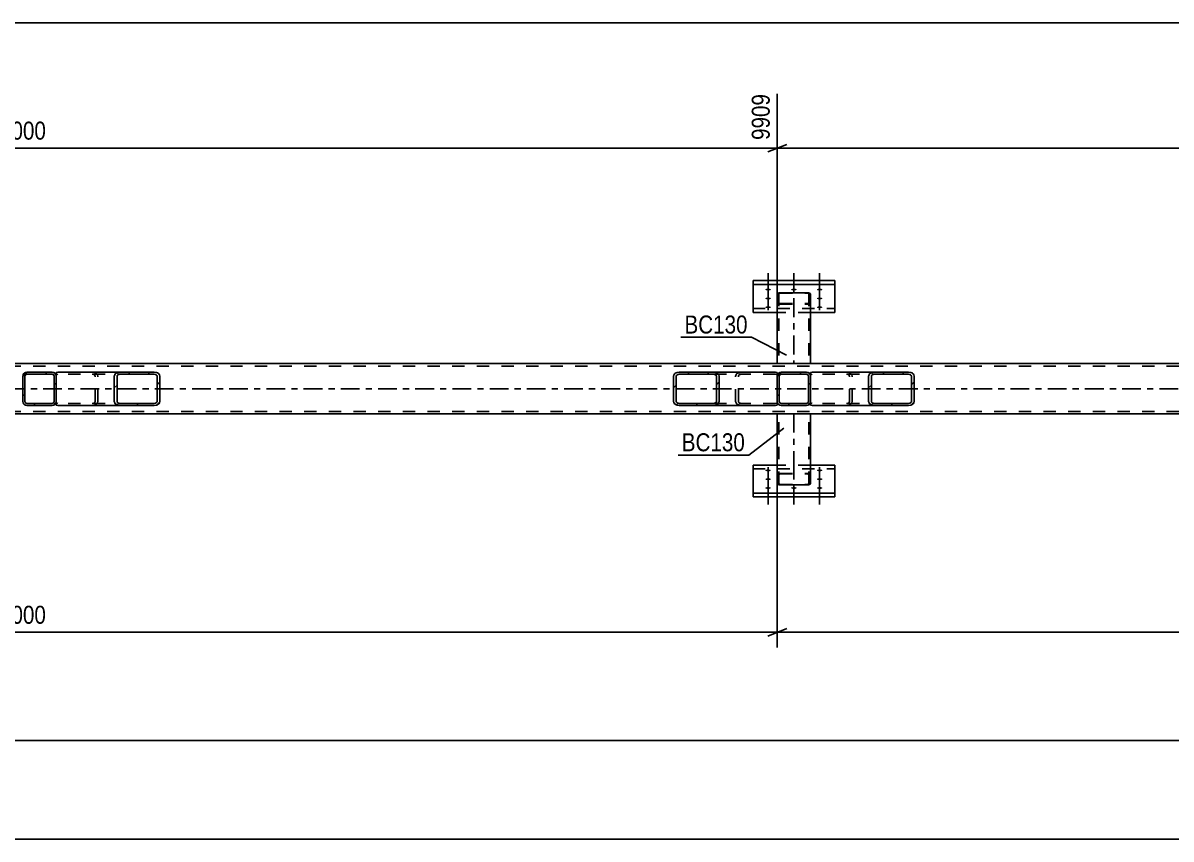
# Model space of a CAD drawing. Header units: millimetres. Extents: x -185 to 1004, y -593 to 248.
# Drawn here: x 178.3 to 360.9, y -388.5 to -258.7 of the extents above; entities that cross this region are included whole.
import ezdxf

# ---------------------------------------------------------------- set-up
doc = ezdxf.new("R2010")
doc.units = ezdxf.units.MM
doc.linetypes.add('DXK_LINE_DOT2', pattern=[3.9198, 1.9599, -1.9599])
doc.linetypes.add('DXK_LINE_DOT3', pattern=[5.9187, 2.979, -0.9799, 0.9799, -0.9799])
doc.styles.add('Arial Narrow', font='ARIALN.TTF', dxfattribs={"height": 0.2})

# ---------------------------------------------------------------- blocks, each defined once
blk = doc.blocks.new('Part-761544866-5120 - 5101')
at = {"color": 2, "linetype": 'Continuous'}
for p, q in [((859.1, -312.9), (-67.1, -312.9)), ((859.1, -320.9), (-67.1, -320.9))]:
    blk.add_line(p, q, dxfattribs=at)
at = {"color": 7, "linetype": 'DXK_LINE_DOT2'}
for p, q in [((863.9, -313.3), (-67.1, -313.3)), ((863.9, -320.5), (-67.1, -320.5))]:
    blk.add_line(p, q, dxfattribs=at)
at = {"color": 7, "linetype": 'DXK_LINE_DOT3'}
blk.add_line((-67.1, -316.9), (863.9, -316.9), dxfattribs=at)
blk = doc.blocks.new('Part-761544866-5262 - 5101')
at = {"color": 2, "linetype": 'Continuous'}
for p, q in [((294.4, -304.75), (294.4, -299.7)), ((294.4, -299.7), (307.4, -299.7)), ((307.4, -300.31), (294.4, -300.31)), ((307.4, -299.7), (307.4, -304.75)), ((298.26, -304.75), (294.4, -304.75)), ((307.4, -304.75), (303.54, -304.75))]:
    blk.add_line(p, q, dxfattribs=at)
at = {"color": 7, "linetype": 'DXK_LINE_DOT2'}
for p, q in [((294.4, -304.15), (307.4, -304.15)), ((303.54, -304.75), (298.26, -304.75))]:
    blk.add_line(p, q, dxfattribs=at)
blk = doc.blocks.new('Part-761544866-5303 - 5101')
at = {"color": 2, "linetype": 'Continuous'}
for p, q in [((298.26, -301.79), (298.3, -301.73)), ((298.26, -301.79), (298.26, -312.9)), ((298.3, -301.73), (298.4, -301.67)), ((298.4, -301.67), (298.56, -301.64)), ((298.56, -301.64), (298.74, -301.63)), ((298.74, -301.63), (303.06, -301.63)), ((303.06, -301.63), (303.24, -301.64)), ((303.24, -301.64), (303.4, -301.67)), ((303.4, -301.67), (303.5, -301.73)), ((303.5, -301.73), (303.54, -301.79)), ((303.54, -301.79), (303.54, -312.9))]:
    blk.add_line(p, q, dxfattribs=at)
at = {"color": 7, "linetype": 'DXK_LINE_DOT2'}
for p, q in [((298.52, -301.76), (298.5, -301.79)), ((298.5, -301.79), (298.5, -312.9)), ((298.57, -301.73), (298.52, -301.76)), ((298.65, -301.71), (298.57, -301.73)), ((298.74, -301.71), (298.65, -301.71)), ((298.74, -301.71), (303.06, -301.71)), ((303.15, -301.71), (303.06, -301.71)), ((303.23, -301.73), (303.15, -301.71)), ((303.28, -301.76), (303.23, -301.73)), ((303.3, -301.79), (303.28, -301.76)), ((303.3, -301.79), (303.3, -312.9)), ((298.3, -303.33), (298.26, -303.27)), ((298.4, -303.38), (298.3, -303.33)), ((298.56, -303.42), (298.4, -303.38)), ((298.5, -303.27), (298.52, -303.3)), ((298.52, -303.3), (298.57, -303.33)), ((298.74, -303.43), (298.56, -303.42)), ((298.57, -303.33), (298.65, -303.34)), ((298.65, -303.34), (298.74, -303.35)), ((298.74, -303.35), (303.06, -303.35)), ((298.74, -303.43), (303.06, -303.43)), ((303.06, -303.35), (303.15, -303.34)), ((303.24, -303.42), (303.06, -303.43)), ((303.15, -303.34), (303.23, -303.33)), ((303.23, -303.33), (303.24, -303.32)), ((303.24, -303.32), (303.28, -303.3)), ((303.4, -303.38), (303.24, -303.42)), ((303.28, -303.3), (303.3, -303.27)), ((303.5, -303.33), (303.4, -303.38)), ((303.54, -303.27), (303.5, -303.33)), ((303.54, -312.9), (298.26, -312.9))]:
    blk.add_line(p, q, dxfattribs=at)
at = {"color": 7, "linetype": 'DXK_LINE_DOT3'}
blk.add_line((300.9, -302.53), (300.9, -312.9), dxfattribs=at)
blk = doc.blocks.new('Part-761544866-5269 - 5101')
at = {"color": 2, "linetype": 'Continuous'}
for p, q in [((294.4, -334.1), (294.4, -329.05)), ((298.26, -329.05), (294.4, -329.05)), ((307.4, -329.05), (303.54, -329.05)), ((307.4, -334.1), (307.4, -329.05)), ((294.4, -333.5), (307.4, -333.5)), ((294.4, -334.1), (307.4, -334.1))]:
    blk.add_line(p, q, dxfattribs=at)
at = {"color": 7, "linetype": 'DXK_LINE_DOT2'}
for p, q in [((294.4, -329.65), (307.4, -329.65)), ((303.54, -329.05), (298.26, -329.05))]:
    blk.add_line(p, q, dxfattribs=at)
blk = doc.blocks.new('Part-761544866-5317 - 5101')
at = {"linetype": 'Continuous'}
h = blk.add_hatch(dxfattribs=at)
h.set_pattern_fill('', scale=0.7, style=0, pattern_type=0)
h.set_pattern_definition([(45, (288.4687, -319.4935), (-1.57154, 1.57154), [])])
h.paths.add_polyline_path([(288.13, -319.54), (288.47, -319.49), (288.75, -319.35), (288.94, -319.15), (289.01, -318.9), (289.01, -314.9), (288.94, -314.66), (288.75, -314.45), (288.47, -314.31), (288.13, -314.26), (282.64, -314.26), (282.31, -314.31), (282.02, -314.45), (281.83, -314.66), (281.76, -314.9), (281.76, -318.9), (281.83, -319.15), (282.02, -319.35), (282.31, -319.49), (282.64, -319.54)])
h.paths.add_polyline_path([(282.47, -319.2), (282.33, -319.13), (282.24, -319.02), (282.2, -318.9), (282.2, -314.9), (282.24, -314.78), (282.33, -314.68), (282.47, -314.61), (282.64, -314.58), (288.13, -314.58), (288.3, -314.61), (288.44, -314.68), (288.54, -314.78), (288.57, -314.9), (288.57, -318.9), (288.54, -319.02), (288.44, -319.13), (288.3, -319.2), (288.13, -319.22), (282.64, -319.22)])
at = {"color": 2, "linetype": 'Continuous'}
for p, q in [((281.83, -314.66), (281.76, -314.9)), ((281.76, -318.9), (281.76, -314.9)), ((282.2, -314.9), (282.24, -314.78)), ((282.2, -318.9), (282.2, -314.9)), ((282.64, -314.26), (282.31, -314.31)), ((282.47, -314.61), (282.64, -314.58)), ((282.64, -314.26), (288.13, -314.26)), ((282.64, -314.58), (288.13, -314.58)), ((298, -314.26), (288.13, -314.26)), ((288.47, -314.31), (288.13, -314.26)), ((288.13, -314.58), (288.3, -314.61)), ((288.54, -314.78), (288.57, -314.9)), ((288.57, -318.9), (288.57, -314.9)), ((289.01, -314.9), (288.94, -314.66)), ((289.01, -318.9), (289.01, -314.9)), ((298, -314.26), (298.26, -314.3)), ((298.26, -314.3), (298.26, -314.31)), ((298.26, -314.31), (298.26, -314.45)), ((298.26, -314.45), (298.26, -314.9)), ((281.76, -318.9), (281.83, -319.15)), ((282.24, -319.02), (282.2, -318.9)), ((282.31, -319.49), (282.64, -319.54)), ((282.64, -319.22), (282.47, -319.2)), ((282.64, -319.22), (288.13, -319.22)), ((282.64, -319.54), (288.13, -319.54)), ((288.3, -319.2), (288.13, -319.22)), ((288.13, -319.54), (288.47, -319.49)), ((298, -319.54), (288.13, -319.54)), ((288.57, -318.9), (288.54, -319.02)), ((288.94, -319.15), (289.01, -318.9)), ((298, -319.54), (298.26, -319.5)), ((298.26, -319.5), (298.26, -318.9))]:
    blk.add_line(p, q, dxfattribs=at)
at = {"color": 7, "linetype": 'DXK_LINE_DOT2'}
for p, q in [((288.13, -314.26), (282.64, -314.26)), ((298, -314.58), (282.64, -314.58)), ((291.64, -314.9), (291.7, -314.66)), ((291.64, -318.9), (291.64, -314.9)), ((292.11, -314.78), (292.07, -314.9)), ((292.07, -318.9), (292.07, -314.9)), ((292.18, -314.31), (292.51, -314.26)), ((292.51, -314.58), (292.35, -314.61)), ((298.17, -314.61), (298, -314.58)), ((298.26, -314.65), (298.17, -314.61)), ((298.26, -314.3), (298.26, -314.3)), ((298.26, -314.45), (298.26, -314.65)), ((298.26, -318.9), (298.26, -314.66)), ((298, -319.22), (282.64, -319.22)), ((288.13, -319.54), (282.64, -319.54)), ((291.7, -319.15), (291.64, -318.9)), ((292.07, -318.9), (292.11, -319.02)), ((292.51, -319.54), (292.18, -319.49)), ((292.35, -319.2), (292.51, -319.22)), ((298, -319.22), (298.17, -319.2)), ((298.17, -319.2), (298.26, -319.15))]:
    blk.add_line(p, q, dxfattribs=at)
at = {"color": 2, "linetype": 'Continuous'}
for centre, radius, start, end in [((282.51, -315.09), 0.802, 104.5547, 147.5896), ((282.57, -314.99), 0.401, 104.5547, 147.5896), ((288.2, -314.99), 0.401, 32.4104, 75.4453), ((288.27, -315.09), 0.802, 32.4104, 75.4453), ((282.51, -318.72), 0.802, 212.4104, 255.4453), ((282.57, -318.81), 0.401, 212.4104, 255.4453), ((288.2, -318.81), 0.401, 284.5547, 327.5896), ((288.27, -318.72), 0.802, 284.5547, 327.5896)]:
    blk.add_arc(centre, radius, start, end, dxfattribs=at)
at = {"color": 7, "linetype": 'DXK_LINE_DOT2'}
for centre, radius, start, end in [((292.38, -315.09), 0.802, 104.5547, 147.5896), ((292.45, -314.99), 0.401, 104.5547, 147.5896), ((292.38, -318.72), 0.802, 212.4104, 255.4453), ((292.45, -318.81), 0.401, 212.4104, 255.4453)]:
    blk.add_arc(centre, radius, start, end, dxfattribs=at)
blk = doc.blocks.new('Part-761544866-5330 - 5101')
at = {"color": 2, "linetype": 'Continuous'}
for p, q in [((298.26, -332.01), (298.26, -320.9)), ((303.54, -320.9), (303.54, -332.01)), ((298.3, -332.08), (298.26, -332.01)), ((298.4, -332.13), (298.3, -332.08)), ((298.56, -332.17), (298.4, -332.13)), ((298.74, -332.18), (298.56, -332.17)), ((298.74, -332.18), (303.06, -332.18)), ((303.24, -332.17), (303.06, -332.18)), ((303.4, -332.13), (303.24, -332.17)), ((303.5, -332.08), (303.4, -332.13)), ((303.54, -332.01), (303.5, -332.08))]:
    blk.add_line(p, q, dxfattribs=at)
at = {"color": 7, "linetype": 'DXK_LINE_DOT2'}
for p, q in [((298.26, -320.9), (303.54, -320.9)), ((298.5, -332.01), (298.5, -320.9)), ((303.3, -332.01), (303.3, -320.9)), ((298.26, -330.54), (298.3, -330.47)), ((298.3, -330.47), (298.4, -330.42)), ((298.4, -330.42), (298.56, -330.39)), ((298.52, -330.51), (298.5, -330.54)), ((298.57, -330.48), (298.52, -330.51)), ((298.56, -330.39), (298.74, -330.37)), ((298.65, -330.46), (298.57, -330.48)), ((298.74, -330.45), (298.65, -330.46)), ((298.74, -330.37), (303.06, -330.37)), ((298.74, -330.45), (303.06, -330.45)), ((303.06, -330.37), (303.24, -330.39)), ((303.15, -330.46), (303.06, -330.45)), ((303.23, -330.48), (303.15, -330.46)), ((303.23, -330.48), (303.24, -330.49)), ((303.24, -330.39), (303.4, -330.42)), ((303.24, -330.49), (303.28, -330.51)), ((303.3, -330.54), (303.28, -330.51)), ((303.4, -330.42), (303.5, -330.47)), ((303.5, -330.47), (303.54, -330.54)), ((298.5, -332.01), (298.52, -332.05)), ((298.52, -332.05), (298.57, -332.07)), ((298.57, -332.07), (298.65, -332.09)), ((298.65, -332.09), (298.74, -332.1)), ((298.74, -332.1), (303.06, -332.1)), ((303.06, -332.1), (303.15, -332.09)), ((303.15, -332.09), (303.23, -332.07)), ((303.23, -332.07), (303.28, -332.05)), ((303.28, -332.05), (303.3, -332.01))]:
    blk.add_line(p, q, dxfattribs=at)
at = {"color": 7, "linetype": 'DXK_LINE_DOT3'}
blk.add_line((300.9, -320.9), (300.9, -331.28), dxfattribs=at)
blk = doc.blocks.new('Part-761544866-5335 - 5101')
at = {"linetype": 'Continuous'}
h = blk.add_hatch(dxfattribs=at)
h.set_pattern_fill('', scale=0.7, style=0, pattern_type=0)
h.set_pattern_definition([(45, (303.1468, -319.4935), (-1.57154, 1.57154), [])])
h.paths.add_polyline_path([(302.9, -319.54), (303.15, -319.49), (303.35, -319.35), (303.49, -319.15), (303.54, -318.9), (303.54, -314.9), (303.49, -314.66), (303.35, -314.45), (303.15, -314.31), (302.9, -314.26), (298.9, -314.26), (298.66, -314.31), (298.45, -314.45), (298.31, -314.66), (298.26, -314.9), (298.26, -318.9), (298.31, -319.15), (298.45, -319.35), (298.66, -319.49), (298.9, -319.54)])
h.paths.add_polyline_path([(298.78, -319.2), (298.68, -319.13), (298.61, -319.02), (298.58, -318.9), (298.58, -314.9), (298.61, -314.78), (298.68, -314.68), (298.78, -314.61), (298.9, -314.58), (302.9, -314.58), (303.02, -314.61), (303.13, -314.68), (303.2, -314.78), (303.22, -314.9), (303.22, -318.9), (303.2, -319.02), (303.13, -319.13), (303.02, -319.2), (302.9, -319.22), (298.9, -319.22)])
at = {"color": 7, "linetype": 'DXK_LINE_DOT2'}
for p, q in [((298.26, -314.9), (298.31, -314.66)), ((298.26, -318.9), (298.26, -314.9)), ((298.61, -314.78), (298.58, -314.9)), ((298.58, -318.9), (298.58, -314.9)), ((298.66, -314.31), (298.9, -314.26)), ((298.9, -314.58), (298.78, -314.61)), ((298.9, -314.26), (302.9, -314.26)), ((298.9, -314.58), (302.9, -314.58)), ((302.9, -314.26), (303.15, -314.31)), ((303.02, -314.61), (302.9, -314.58)), ((303.22, -314.9), (303.2, -314.78)), ((303.22, -318.9), (303.22, -314.9)), ((303.49, -314.66), (303.54, -314.9)), ((303.54, -318.9), (303.54, -314.9)), ((298.31, -319.15), (298.26, -318.9)), ((298.58, -318.9), (298.61, -319.02)), ((298.9, -319.54), (298.66, -319.49)), ((298.78, -319.2), (298.9, -319.22)), ((298.9, -319.22), (302.9, -319.22)), ((298.9, -319.54), (302.9, -319.54)), ((302.9, -319.22), (303.02, -319.2)), ((303.15, -319.49), (302.9, -319.54)), ((303.2, -319.02), (303.22, -318.9)), ((303.54, -318.9), (303.49, -319.15))]:
    blk.add_line(p, q, dxfattribs=at)
at = {"color": 2, "linetype": 'Continuous'}
for p, q in [((298.31, -314.66), (298.26, -314.9)), ((298.26, -318.9), (298.26, -314.9)), ((298.58, -314.9), (298.61, -314.78)), ((298.58, -318.9), (298.58, -314.9)), ((298.9, -314.26), (298.66, -314.31)), ((298.78, -314.61), (298.9, -314.58)), ((298.9, -314.26), (302.9, -314.26)), ((298.9, -314.58), (302.9, -314.58)), ((303.15, -314.31), (302.9, -314.26)), ((302.9, -314.58), (303.02, -314.61)), ((303.2, -314.78), (303.22, -314.9)), ((303.22, -318.9), (303.22, -314.9)), ((303.54, -314.9), (303.49, -314.66)), ((303.54, -318.9), (303.54, -314.9)), ((298.26, -318.9), (298.31, -319.15)), ((298.61, -319.02), (298.58, -318.9)), ((298.66, -319.49), (298.9, -319.54)), ((298.9, -319.22), (298.78, -319.2)), ((298.9, -319.22), (302.9, -319.22)), ((298.9, -319.54), (302.9, -319.54)), ((303.02, -319.2), (302.9, -319.22)), ((302.9, -319.54), (303.15, -319.49)), ((303.22, -318.9), (303.2, -319.02)), ((303.49, -319.15), (303.54, -318.9))]:
    blk.add_line(p, q, dxfattribs=at)
at = {"color": 7, "linetype": 'DXK_LINE_DOT2'}
for centre, radius, start, end in [((298.9, -314.9), 0.64, 112.5, 157.5), ((298.9, -314.9), 0.32, 112.5, 157.5), ((302.9, -314.9), 0.32, 22.5, 67.5), ((302.9, -314.9), 0.64, 22.5, 67.5), ((298.9, -318.9), 0.64, 202.5, 247.5), ((298.9, -318.9), 0.32, 202.5, 247.5), ((302.9, -318.9), 0.32, 292.5, 337.5), ((302.9, -318.9), 0.64, 292.5, 337.5)]:
    blk.add_arc(centre, radius, start, end, dxfattribs=at)
at = {"color": 2, "linetype": 'Continuous'}
for centre, radius, start, end in [((298.9, -314.9), 0.64, 112.5, 157.5), ((298.9, -314.9), 0.32, 112.5, 157.5), ((302.9, -314.9), 0.32, 22.5, 67.5), ((302.9, -314.9), 0.64, 22.5, 67.5), ((298.9, -318.9), 0.64, 202.5, 247.5), ((298.9, -318.9), 0.32, 202.5, 247.5), ((302.9, -318.9), 0.32, 292.5, 337.5), ((302.9, -318.9), 0.64, 292.5, 337.5)]:
    blk.add_arc(centre, radius, start, end, dxfattribs=at)
blk = doc.blocks.new('Part-761544866-5336 - 5101')
at = {"linetype": 'Continuous'}
h = blk.add_hatch(dxfattribs=at)
h.set_pattern_fill('', scale=0.7, style=0, pattern_type=0)
h.set_pattern_definition([(45, (183.1468, -319.4935), (-1.57154, 1.57154), [])])
h.paths.add_polyline_path([(182.9, -319.54), (183.15, -319.49), (183.35, -319.35), (183.49, -319.15), (183.54, -318.9), (183.54, -314.9), (183.49, -314.66), (183.35, -314.45), (183.15, -314.31), (182.9, -314.26), (178.9, -314.26), (178.66, -314.31), (178.45, -314.45), (178.31, -314.66), (178.26, -314.9), (178.26, -318.9), (178.31, -319.15), (178.45, -319.35), (178.66, -319.49), (178.9, -319.54)])
h.paths.add_polyline_path([(178.78, -319.2), (178.68, -319.13), (178.61, -319.02), (178.58, -318.9), (178.58, -314.9), (178.61, -314.78), (178.68, -314.68), (178.78, -314.61), (178.9, -314.58), (182.9, -314.58), (183.02, -314.61), (183.13, -314.68), (183.2, -314.78), (183.22, -314.9), (183.22, -318.9), (183.2, -319.02), (183.13, -319.13), (183.02, -319.2), (182.9, -319.22), (178.9, -319.22)])
at = {"color": 7, "linetype": 'DXK_LINE_DOT2'}
for p, q in [((178.26, -314.9), (178.31, -314.66)), ((178.26, -318.9), (178.26, -314.9)), ((178.61, -314.78), (178.58, -314.9)), ((178.58, -318.9), (178.58, -314.9)), ((178.66, -314.31), (178.9, -314.26)), ((178.9, -314.58), (178.78, -314.61)), ((178.9, -314.26), (182.9, -314.26)), ((178.9, -314.58), (182.9, -314.58)), ((182.9, -314.26), (183.15, -314.31)), ((183.02, -314.61), (182.9, -314.58)), ((183.22, -314.9), (183.2, -314.78)), ((183.22, -318.9), (183.22, -314.9)), ((183.49, -314.66), (183.54, -314.9)), ((183.54, -318.9), (183.54, -314.9)), ((178.31, -319.15), (178.26, -318.9)), ((178.58, -318.9), (178.61, -319.02)), ((178.9, -319.54), (178.66, -319.49)), ((178.78, -319.2), (178.9, -319.22)), ((178.9, -319.22), (182.9, -319.22)), ((178.9, -319.54), (182.9, -319.54)), ((182.9, -319.22), (183.02, -319.2)), ((183.15, -319.49), (182.9, -319.54)), ((183.2, -319.02), (183.22, -318.9)), ((183.54, -318.9), (183.49, -319.15))]:
    blk.add_line(p, q, dxfattribs=at)
at = {"color": 2, "linetype": 'Continuous'}
for p, q in [((178.31, -314.66), (178.26, -314.9)), ((178.26, -318.9), (178.26, -314.9)), ((178.58, -314.9), (178.61, -314.78)), ((178.58, -318.9), (178.58, -314.9)), ((178.9, -314.26), (178.66, -314.31)), ((178.78, -314.61), (178.9, -314.58)), ((178.9, -314.26), (182.9, -314.26)), ((178.9, -314.58), (182.9, -314.58)), ((183.15, -314.31), (182.9, -314.26)), ((182.9, -314.58), (183.02, -314.61)), ((183.2, -314.78), (183.22, -314.9)), ((183.22, -318.9), (183.22, -314.9)), ((183.54, -314.9), (183.49, -314.66)), ((183.54, -318.9), (183.54, -314.9)), ((178.26, -318.9), (178.31, -319.15)), ((178.61, -319.02), (178.58, -318.9)), ((178.66, -319.49), (178.9, -319.54)), ((178.9, -319.22), (178.78, -319.2)), ((178.9, -319.22), (182.9, -319.22)), ((178.9, -319.54), (182.9, -319.54)), ((183.02, -319.2), (182.9, -319.22)), ((182.9, -319.54), (183.15, -319.49)), ((183.22, -318.9), (183.2, -319.02)), ((183.49, -319.15), (183.54, -318.9))]:
    blk.add_line(p, q, dxfattribs=at)
at = {"color": 7, "linetype": 'DXK_LINE_DOT2'}
for centre, radius, start, end in [((178.9, -314.9), 0.64, 112.5, 157.5), ((178.9, -314.9), 0.32, 112.5, 157.5), ((182.9, -314.9), 0.32, 22.5, 67.5), ((182.9, -314.9), 0.64, 22.5, 67.5), ((178.9, -318.9), 0.64, 202.5, 247.5), ((178.9, -318.9), 0.32, 202.5, 247.5), ((182.9, -318.9), 0.32, 292.5, 337.5), ((182.9, -318.9), 0.64, 292.5, 337.5)]:
    blk.add_arc(centre, radius, start, end, dxfattribs=at)
at = {"color": 2, "linetype": 'Continuous'}
for centre, radius, start, end in [((178.9, -314.9), 0.64, 112.5, 157.5), ((178.9, -314.9), 0.32, 112.5, 157.5), ((182.9, -314.9), 0.32, 22.5, 67.5), ((182.9, -314.9), 0.64, 22.5, 67.5), ((178.9, -318.9), 0.64, 202.5, 247.5), ((178.9, -318.9), 0.32, 202.5, 247.5), ((182.9, -318.9), 0.32, 292.5, 337.5), ((182.9, -318.9), 0.64, 292.5, 337.5)]:
    blk.add_arc(centre, radius, start, end, dxfattribs=at)
blk = doc.blocks.new('Part-761544866-5344 - 5101')
at = {"linetype": 'Continuous'}
h = blk.add_hatch(dxfattribs=at)
h.set_pattern_fill('', scale=0.7, style=0, pattern_type=0)
h.set_pattern_definition([(45, (319.4985, -319.4935), (-1.57154, 1.57154), [])])
h.paths.add_polyline_path([(319.16, -319.54), (319.5, -319.49), (319.78, -319.35), (319.97, -319.15), (320.04, -318.9), (320.04, -314.9), (319.97, -314.66), (319.78, -314.45), (319.5, -314.31), (319.16, -314.26), (313.67, -314.26), (313.34, -314.31), (313.05, -314.45), (312.86, -314.66), (312.79, -314.9), (312.79, -318.9), (312.86, -319.15), (313.05, -319.35), (313.34, -319.49), (313.67, -319.54)])
h.paths.add_polyline_path([(313.5, -319.2), (313.36, -319.13), (313.27, -319.02), (313.23, -318.9), (313.23, -314.9), (313.27, -314.78), (313.36, -314.68), (313.5, -314.61), (313.67, -314.58), (319.16, -314.58), (319.33, -314.61), (319.47, -314.68), (319.57, -314.78), (319.6, -314.9), (319.6, -318.9), (319.57, -319.02), (319.47, -319.13), (319.33, -319.2), (319.16, -319.22), (313.67, -319.22)])
at = {"color": 2, "linetype": 'Continuous'}
for p, q in [((303.54, -314.3), (303.8, -314.26)), ((303.54, -314.3), (303.54, -314.9)), ((313.67, -314.26), (303.8, -314.26)), ((312.86, -314.66), (312.79, -314.9)), ((312.79, -318.9), (312.79, -314.9)), ((313.23, -314.9), (313.27, -314.78)), ((313.23, -318.9), (313.23, -314.9)), ((313.67, -314.26), (313.34, -314.31)), ((313.5, -314.61), (313.67, -314.58)), ((313.67, -314.26), (319.16, -314.26)), ((313.67, -314.58), (319.16, -314.58)), ((319.5, -314.31), (319.16, -314.26)), ((319.16, -314.58), (319.33, -314.61)), ((319.57, -314.78), (319.6, -314.9)), ((319.6, -318.9), (319.6, -314.9)), ((320.04, -314.9), (319.97, -314.66)), ((320.04, -318.9), (320.04, -314.9)), ((303.54, -319.49), (303.54, -318.9)), ((303.54, -319.5), (303.54, -319.49)), ((303.8, -319.54), (303.54, -319.5)), ((313.67, -319.54), (303.8, -319.54)), ((312.79, -318.9), (312.86, -319.15)), ((313.27, -319.02), (313.23, -318.9)), ((313.34, -319.49), (313.67, -319.54)), ((313.67, -319.22), (313.5, -319.2)), ((313.67, -319.22), (319.16, -319.22)), ((313.67, -319.54), (319.16, -319.54)), ((319.33, -319.2), (319.16, -319.22)), ((319.16, -319.54), (319.5, -319.49)), ((319.6, -318.9), (319.57, -319.02)), ((319.97, -319.15), (320.04, -318.9))]:
    blk.add_line(p, q, dxfattribs=at)
at = {"color": 7, "linetype": 'DXK_LINE_DOT2'}
for p, q in [((303.54, -314.3), (303.54, -314.65)), ((303.63, -314.61), (303.54, -314.65)), ((303.54, -319.35), (303.54, -314.9)), ((303.8, -314.58), (303.63, -314.61)), ((319.16, -314.58), (303.8, -314.58)), ((309.29, -314.26), (309.63, -314.31)), ((309.46, -314.61), (309.29, -314.58)), ((309.73, -314.9), (309.7, -314.78)), ((309.73, -318.9), (309.73, -314.9)), ((310.1, -314.66), (310.17, -314.9)), ((310.17, -318.9), (310.17, -314.9)), ((319.16, -314.26), (313.67, -314.26)), ((303.54, -319.15), (303.63, -319.2)), ((303.63, -319.2), (303.8, -319.22)), ((319.16, -319.22), (303.8, -319.22)), ((309.29, -319.22), (309.46, -319.2)), ((309.63, -319.49), (309.29, -319.54)), ((309.7, -319.02), (309.73, -318.9)), ((310.17, -318.9), (310.1, -319.15)), ((319.16, -319.54), (313.67, -319.54))]:
    blk.add_line(p, q, dxfattribs=at)
for centre, radius, start, end in [((309.36, -314.99), 0.401, 32.4105, 75.4453), ((309.42, -315.09), 0.802, 32.4105, 75.4453), ((309.36, -318.81), 0.401, 284.5547, 327.5895), ((309.42, -318.72), 0.802, 284.5547, 327.5895)]:
    blk.add_arc(centre, radius, start, end, dxfattribs=at)
at = {"color": 2, "linetype": 'Continuous'}
for centre, radius, start, end in [((313.54, -315.09), 0.802, 104.5547, 147.5895), ((313.6, -314.99), 0.401, 104.5547, 147.5895), ((319.23, -314.99), 0.401, 32.4105, 75.4453), ((319.3, -315.09), 0.802, 32.4105, 75.4453), ((313.54, -318.72), 0.802, 212.4105, 255.4453), ((313.6, -318.81), 0.401, 212.4105, 255.4453), ((319.23, -318.81), 0.401, 284.5547, 327.5895), ((319.3, -318.72), 0.802, 284.5547, 327.5895)]:
    blk.add_arc(centre, radius, start, end, dxfattribs=at)
blk = doc.blocks.new('Part-761544866-5345 - 5101')
at = {"linetype": 'Continuous'}
h = blk.add_hatch(dxfattribs=at)
h.set_pattern_fill('', scale=0.7, style=0, pattern_type=0)
h.set_pattern_definition([(45, (199.4985, -319.4935), (-1.57154, 1.57154), [])])
h.paths.add_polyline_path([(199.16, -319.54), (199.5, -319.49), (199.78, -319.35), (199.97, -319.15), (200.04, -318.9), (200.04, -314.9), (199.97, -314.66), (199.78, -314.45), (199.5, -314.31), (199.16, -314.26), (193.67, -314.26), (193.34, -314.31), (193.05, -314.45), (192.86, -314.66), (192.79, -314.9), (192.79, -318.9), (192.86, -319.15), (193.05, -319.35), (193.34, -319.49), (193.67, -319.54)])
h.paths.add_polyline_path([(193.5, -319.2), (193.36, -319.13), (193.27, -319.02), (193.23, -318.9), (193.23, -314.9), (193.27, -314.78), (193.36, -314.68), (193.5, -314.61), (193.67, -314.58), (199.16, -314.58), (199.33, -314.61), (199.47, -314.68), (199.57, -314.78), (199.6, -314.9), (199.6, -318.9), (199.57, -319.02), (199.47, -319.13), (199.33, -319.2), (199.16, -319.22), (193.67, -319.22)])
at = {"color": 2, "linetype": 'Continuous'}
for p, q in [((183.54, -314.3), (183.8, -314.26)), ((183.54, -314.3), (183.54, -314.9)), ((193.67, -314.26), (183.8, -314.26)), ((192.86, -314.66), (192.79, -314.9)), ((192.79, -318.9), (192.79, -314.9)), ((193.23, -314.9), (193.27, -314.78)), ((193.23, -318.9), (193.23, -314.9)), ((193.67, -314.26), (193.34, -314.31)), ((193.5, -314.61), (193.67, -314.58)), ((193.67, -314.26), (199.16, -314.26)), ((193.67, -314.58), (199.16, -314.58)), ((199.5, -314.31), (199.16, -314.26)), ((199.16, -314.58), (199.33, -314.61)), ((199.57, -314.78), (199.6, -314.9)), ((199.6, -318.9), (199.6, -314.9)), ((200.04, -314.9), (199.97, -314.66)), ((200.04, -318.9), (200.04, -314.9)), ((183.54, -319.49), (183.54, -318.9)), ((183.54, -319.5), (183.54, -319.49)), ((183.8, -319.54), (183.54, -319.5)), ((193.67, -319.54), (183.8, -319.54)), ((192.79, -318.9), (192.86, -319.15)), ((193.27, -319.02), (193.23, -318.9)), ((193.34, -319.49), (193.67, -319.54)), ((193.67, -319.22), (193.5, -319.2)), ((193.67, -319.22), (199.16, -319.22)), ((193.67, -319.54), (199.16, -319.54)), ((199.33, -319.2), (199.16, -319.22)), ((199.16, -319.54), (199.5, -319.49)), ((199.6, -318.9), (199.57, -319.02)), ((199.97, -319.15), (200.04, -318.9))]:
    blk.add_line(p, q, dxfattribs=at)
at = {"color": 7, "linetype": 'DXK_LINE_DOT2'}
for p, q in [((183.54, -314.3), (183.54, -314.65)), ((183.63, -314.61), (183.54, -314.65)), ((183.54, -319.35), (183.54, -314.9)), ((183.8, -314.58), (183.63, -314.61)), ((199.16, -314.58), (183.8, -314.58)), ((189.29, -314.26), (189.63, -314.31)), ((189.46, -314.61), (189.29, -314.58)), ((189.73, -314.9), (189.7, -314.78)), ((189.73, -318.9), (189.73, -314.9)), ((190.1, -314.66), (190.17, -314.9)), ((190.17, -318.9), (190.17, -314.9)), ((199.16, -314.26), (193.67, -314.26)), ((183.54, -319.15), (183.63, -319.2)), ((183.63, -319.2), (183.8, -319.22)), ((199.16, -319.22), (183.8, -319.22)), ((189.29, -319.22), (189.46, -319.2)), ((189.63, -319.49), (189.29, -319.54)), ((189.7, -319.02), (189.73, -318.9)), ((190.17, -318.9), (190.1, -319.15)), ((199.16, -319.54), (193.67, -319.54))]:
    blk.add_line(p, q, dxfattribs=at)
for centre, radius, start, end in [((189.36, -314.99), 0.401, 32.4104, 75.4453), ((189.42, -315.09), 0.802, 32.4104, 75.4453), ((189.36, -318.81), 0.401, 284.5547, 327.5896), ((189.42, -318.72), 0.802, 284.5547, 327.5896)]:
    blk.add_arc(centre, radius, start, end, dxfattribs=at)
at = {"color": 2, "linetype": 'Continuous'}
for centre, radius, start, end in [((193.54, -315.09), 0.802, 104.5547, 147.5896), ((193.6, -314.99), 0.401, 104.5547, 147.5896), ((199.23, -314.99), 0.401, 32.4104, 75.4453), ((199.3, -315.09), 0.802, 32.4104, 75.4453), ((193.54, -318.72), 0.802, 212.4104, 255.4453), ((193.6, -318.81), 0.401, 212.4104, 255.4453), ((199.23, -318.81), 0.401, 284.5547, 327.5896), ((199.3, -318.72), 0.802, 284.5547, 327.5896)]:
    blk.add_arc(centre, radius, start, end, dxfattribs=at)
blk = doc.blocks.new('Bolt-761544866-5349 - 5101')
at = {"linetype": 'Continuous'}
for points in [[(296.8, -300.98), (296.89, -300.98), (296.98, -300.99), (297.06, -301), (297.13, -301.03), (297.18, -301.05), (297.22, -301.08), (297.24, -301.11), (297.24, -301.14), (297.22, -301.17), (297.18, -301.2), (297.13, -301.23), (297.06, -301.25), (296.98, -301.26), (296.89, -301.27), (296.8, -301.28), (296.71, -301.27), (296.62, -301.26), (296.54, -301.25), (296.47, -301.23), (296.42, -301.2), (296.38, -301.17), (296.36, -301.14), (296.36, -301.11), (296.38, -301.08), (296.42, -301.05), (296.47, -301.03), (296.54, -301), (296.62, -300.99), (296.71, -300.98)], [(300.9, -300.98), (300.99, -300.98), (301.08, -300.99), (301.16, -301), (301.23, -301.03), (301.28, -301.05), (301.32, -301.08), (301.34, -301.11), (301.34, -301.14), (301.32, -301.17), (301.28, -301.2), (301.23, -301.23), (301.16, -301.25), (301.08, -301.26), (300.99, -301.27), (300.9, -301.28), (300.81, -301.27), (300.72, -301.26), (300.64, -301.25), (300.57, -301.23), (300.52, -301.2), (300.48, -301.17), (300.46, -301.14), (300.46, -301.11), (300.48, -301.08), (300.52, -301.05), (300.57, -301.03), (300.64, -301), (300.72, -300.99), (300.81, -300.98)], [(305, -300.98), (305.09, -300.98), (305.18, -300.99), (305.26, -301), (305.33, -301.03), (305.38, -301.05), (305.42, -301.08), (305.44, -301.11), (305.44, -301.14), (305.42, -301.17), (305.38, -301.2), (305.33, -301.23), (305.26, -301.25), (305.18, -301.26), (305.09, -301.27), (305, -301.28), (304.91, -301.27), (304.82, -301.26), (304.74, -301.25), (304.67, -301.23), (304.62, -301.2), (304.58, -301.17), (304.56, -301.14), (304.56, -301.11), (304.58, -301.08), (304.62, -301.05), (304.67, -301.03), (304.74, -301), (304.82, -300.99), (304.91, -300.98)], [(296.8, -302.38), (296.89, -302.38), (296.98, -302.39), (297.06, -302.41), (297.13, -302.43), (297.18, -302.45), (297.22, -302.48), (297.24, -302.51), (297.24, -302.54), (297.22, -302.58), (297.18, -302.6), (297.13, -302.63), (297.06, -302.65), (296.98, -302.67), (296.89, -302.68), (296.8, -302.68), (296.71, -302.68), (296.62, -302.67), (296.54, -302.65), (296.47, -302.63), (296.42, -302.6), (296.38, -302.58), (296.36, -302.54), (296.36, -302.51), (296.38, -302.48), (296.42, -302.45), (296.47, -302.43), (296.54, -302.41), (296.62, -302.39), (296.71, -302.38)], [(305, -302.38), (305.09, -302.38), (305.18, -302.39), (305.26, -302.41), (305.33, -302.43), (305.38, -302.45), (305.42, -302.48), (305.44, -302.51), (305.44, -302.54), (305.42, -302.58), (305.38, -302.6), (305.33, -302.63), (305.26, -302.65), (305.18, -302.67), (305.09, -302.68), (305, -302.68), (304.91, -302.68), (304.82, -302.67), (304.74, -302.65), (304.67, -302.63), (304.62, -302.6), (304.58, -302.58), (304.56, -302.54), (304.56, -302.51), (304.58, -302.48), (304.62, -302.45), (304.67, -302.43), (304.74, -302.41), (304.82, -302.39), (304.91, -302.38)], [(296.8, -303.78), (296.89, -303.78), (296.98, -303.79), (297.06, -303.81), (297.13, -303.83), (297.18, -303.86), (297.22, -303.88), (297.24, -303.92), (297.24, -303.95), (297.22, -303.98), (297.18, -304.01), (297.13, -304.03), (297.06, -304.05), (296.98, -304.07), (296.89, -304.08), (296.8, -304.08), (296.71, -304.08), (296.62, -304.07), (296.54, -304.05), (296.47, -304.03), (296.42, -304.01), (296.38, -303.98), (296.36, -303.95), (296.36, -303.92), (296.38, -303.88), (296.42, -303.86), (296.47, -303.83), (296.54, -303.81), (296.62, -303.79), (296.71, -303.78)], [(305, -303.78), (305.09, -303.78), (305.18, -303.79), (305.26, -303.81), (305.33, -303.83), (305.38, -303.86), (305.42, -303.88), (305.44, -303.92), (305.44, -303.95), (305.42, -303.98), (305.38, -304.01), (305.33, -304.03), (305.26, -304.05), (305.18, -304.07), (305.09, -304.08), (305, -304.08), (304.91, -304.08), (304.82, -304.07), (304.74, -304.05), (304.67, -304.03), (304.62, -304.01), (304.58, -303.98), (304.56, -303.95), (304.56, -303.92), (304.58, -303.88), (304.62, -303.86), (304.67, -303.83), (304.74, -303.81), (304.82, -303.79), (304.91, -303.78)]]:
    blk.add_hatch(color=1, dxfattribs=at).paths.add_polyline_path(points)
at = {"color": 1, "linetype": 'Continuous'}
for p, q in [((296.8, -301.62), (296.8, -298.5)), ((300.9, -301.62), (300.9, -298.5)), ((305, -301.62), (305, -298.5)), ((296.8, -303.02), (296.8, -299.9)), ((296.8, -304.42), (296.8, -301.3)), ((305, -303.02), (305, -299.9)), ((305, -304.42), (305, -301.3))]:
    blk.add_line(p, q, dxfattribs=at)
at = {"color": 1, "linetype": 'DXK_LINE_DOT2'}
blk.add_line((300.9, -304.42), (300.9, -301.3), dxfattribs=at)
blk = doc.blocks.new('Bolt-761544866-5354 - 5101')
at = {"linetype": 'Continuous'}
for points in [[(296.8, -330.02), (296.71, -330.02), (296.62, -330.01), (296.54, -330), (296.47, -329.97), (296.42, -329.95), (296.38, -329.92), (296.36, -329.89), (296.36, -329.86), (296.38, -329.83), (296.42, -329.8), (296.47, -329.77), (296.54, -329.75), (296.62, -329.74), (296.71, -329.73), (296.8, -329.72), (296.89, -329.73), (296.98, -329.74), (297.06, -329.75), (297.13, -329.77), (297.18, -329.8), (297.22, -329.83), (297.24, -329.86), (297.24, -329.89), (297.22, -329.92), (297.18, -329.95), (297.13, -329.97), (297.06, -330), (296.98, -330.01), (296.89, -330.02)], [(305, -330.02), (304.91, -330.02), (304.82, -330.01), (304.74, -330), (304.67, -329.97), (304.62, -329.95), (304.58, -329.92), (304.56, -329.89), (304.56, -329.86), (304.58, -329.83), (304.62, -329.8), (304.67, -329.77), (304.74, -329.75), (304.82, -329.74), (304.91, -329.73), (305, -329.72), (305.09, -329.73), (305.18, -329.74), (305.26, -329.75), (305.33, -329.77), (305.38, -329.8), (305.42, -329.83), (305.44, -329.86), (305.44, -329.89), (305.42, -329.92), (305.38, -329.95), (305.33, -329.97), (305.26, -330), (305.18, -330.01), (305.09, -330.02)], [(296.8, -331.43), (296.71, -331.42), (296.62, -331.41), (296.54, -331.4), (296.47, -331.38), (296.42, -331.35), (296.38, -331.32), (296.36, -331.29), (296.36, -331.26), (296.38, -331.23), (296.42, -331.2), (296.47, -331.18), (296.54, -331.15), (296.62, -331.14), (296.71, -331.13), (296.8, -331.13), (296.89, -331.13), (296.98, -331.14), (297.06, -331.15), (297.13, -331.18), (297.18, -331.2), (297.22, -331.23), (297.24, -331.26), (297.24, -331.29), (297.22, -331.32), (297.18, -331.35), (297.13, -331.38), (297.06, -331.4), (296.98, -331.41), (296.89, -331.42)], [(305, -331.43), (304.91, -331.42), (304.82, -331.41), (304.74, -331.4), (304.67, -331.38), (304.62, -331.35), (304.58, -331.32), (304.56, -331.29), (304.56, -331.26), (304.58, -331.23), (304.62, -331.2), (304.67, -331.18), (304.74, -331.15), (304.82, -331.14), (304.91, -331.13), (305, -331.13), (305.09, -331.13), (305.18, -331.14), (305.26, -331.15), (305.33, -331.18), (305.38, -331.2), (305.42, -331.23), (305.44, -331.26), (305.44, -331.29), (305.42, -331.32), (305.38, -331.35), (305.33, -331.38), (305.26, -331.4), (305.18, -331.41), (305.09, -331.42)], [(296.8, -332.83), (296.71, -332.83), (296.62, -332.82), (296.54, -332.8), (296.47, -332.78), (296.42, -332.75), (296.38, -332.72), (296.36, -332.69), (296.36, -332.66), (296.38, -332.63), (296.42, -332.6), (296.47, -332.58), (296.54, -332.56), (296.62, -332.54), (296.71, -332.53), (296.8, -332.53), (296.89, -332.53), (296.98, -332.54), (297.06, -332.56), (297.13, -332.58), (297.18, -332.6), (297.22, -332.63), (297.24, -332.66), (297.24, -332.69), (297.22, -332.72), (297.18, -332.75), (297.13, -332.78), (297.06, -332.8), (296.98, -332.82), (296.89, -332.83)], [(300.9, -332.83), (300.81, -332.83), (300.72, -332.82), (300.64, -332.8), (300.57, -332.78), (300.52, -332.75), (300.48, -332.72), (300.46, -332.69), (300.46, -332.66), (300.48, -332.63), (300.52, -332.6), (300.57, -332.58), (300.64, -332.56), (300.72, -332.54), (300.81, -332.53), (300.9, -332.53), (300.99, -332.53), (301.08, -332.54), (301.16, -332.56), (301.23, -332.58), (301.28, -332.6), (301.32, -332.63), (301.34, -332.66), (301.34, -332.69), (301.32, -332.72), (301.28, -332.75), (301.23, -332.78), (301.16, -332.8), (301.08, -332.82), (300.99, -332.83)], [(305, -332.83), (304.91, -332.83), (304.82, -332.82), (304.74, -332.8), (304.67, -332.78), (304.62, -332.75), (304.58, -332.72), (304.56, -332.69), (304.56, -332.66), (304.58, -332.63), (304.62, -332.6), (304.67, -332.58), (304.74, -332.56), (304.82, -332.54), (304.91, -332.53), (305, -332.53), (305.09, -332.53), (305.18, -332.54), (305.26, -332.56), (305.33, -332.58), (305.38, -332.6), (305.42, -332.63), (305.44, -332.66), (305.44, -332.69), (305.42, -332.72), (305.38, -332.75), (305.33, -332.78), (305.26, -332.8), (305.18, -332.82), (305.09, -332.83)]]:
    blk.add_hatch(color=1, dxfattribs=at).paths.add_polyline_path(points)
at = {"color": 1, "linetype": 'Continuous'}
for p, q in [((296.8, -329.38), (296.8, -332.5)), ((305, -329.38), (305, -332.5)), ((296.8, -330.79), (296.8, -333.91)), ((296.8, -332.19), (296.8, -335.31)), ((300.9, -332.19), (300.9, -335.31)), ((305, -330.79), (305, -333.91)), ((305, -332.19), (305, -335.31))]:
    blk.add_line(p, q, dxfattribs=at)
at = {"color": 1, "linetype": 'DXK_LINE_DOT2'}
blk.add_line((300.9, -329.38), (300.9, -332.5), dxfattribs=at)
blk = doc.blocks.new('StraightDimension-761544866-5539 - 5101')
at = {"color": 7, "linetype": 'Continuous'}
for p, q in [((58.27, -295.39), (58.27, -270.01)), ((298.26, -307.99), (298.26, -270.01)), ((59.77, -278.02), (56.77, -279.22)), ((58.27, -278.62), (298.26, -278.62)), ((296.76, -279.22), (299.76, -278.02))]:
    blk.add_line(p, q, dxfattribs=at)
at = {"color": 0, "linetype": 'Continuous'}
blk.add_wipeout([(297.66, -269.41), (293.46, -269.41), (293.46, -277.92), (297.66, -277.92)], dxfattribs=at)
at = {"color": 0}
blk.add_wipeout([(182.52, -277.87), (182.52, -273.67), (174.01, -273.67), (174.01, -277.87)], dxfattribs=at)
at = {"color": 3, "linetype": 'Continuous', "style": 'Arial Narrow'}
blk.add_text('9909', height=2.863, rotation=90.0002, dxfattribs=at).set_placement((297.06, -277.32))
at = {"color": 3, "style": 'Arial Narrow'}
blk.add_text('6000', height=2.863, dxfattribs=at).set_placement((174.61, -277.27))
blk = doc.blocks.new('StraightDimension-761544866-5555 - 5101')
at = {"color": 7, "linetype": 'Continuous'}
blk.add_line((-81, -388.52), (864.9, -388.52), dxfattribs=at)
blk = doc.blocks.new('StraightDimension-761544866-5481 - 5101')
at = {"color": 7, "linetype": 'Continuous'}
blk.add_line((53.63, -258.71), (863.9, -258.71), dxfattribs=at)
blk = doc.blocks.new('StraightDimension-761544866-9459 - 5101')
at = {"color": 7, "linetype": 'Continuous'}
blk.add_line((-80, -372.84), (863.9, -372.84), dxfattribs=at)
blk = doc.blocks.new('StraightDimension-761544866-5529 - 5101')
at = {"color": 7, "linetype": 'Continuous'}
for p, q in [((478.26, -307.17), (478.26, -268.18)), ((298.26, -307.99), (298.26, -270.01)), ((299.76, -278.02), (296.76, -279.22)), ((298.26, -278.62), (478.26, -278.62)), ((476.76, -279.22), (479.76, -278.02))]:
    blk.add_line(p, q, dxfattribs=at)
at = {"color": 0, "linetype": 'Continuous'}
blk.add_wipeout([(477.66, -267.58), (473.46, -267.58), (473.46, -277.92), (477.66, -277.92)], dxfattribs=at)
at = {"color": 0}
blk.add_wipeout([(392.52, -277.87), (392.52, -273.67), (384.01, -273.67), (384.01, -277.87)], dxfattribs=at)
at = {"color": 3, "linetype": 'Continuous', "style": 'Arial Narrow'}
blk.add_text('14409', height=2.863, rotation=90.0002, dxfattribs=at).set_placement((477.06, -277.32))
at = {"color": 3, "style": 'Arial Narrow'}
blk.add_text('4500', height=2.863, dxfattribs=at).set_placement((384.61, -277.27))
blk = doc.blocks.new('StraightDimension-761544866-5577 - 5101')
at = {"color": 7, "linetype": 'Continuous'}
for p, q in [((298.26, -321.9), (298.26, -358.03)), ((478.26, -324.2), (478.26, -358.03)), ((299.76, -355.03), (296.76, -356.23)), ((298.26, -355.63), (478.26, -355.63)), ((476.76, -356.23), (479.76, -355.03))]:
    blk.add_line(p, q, dxfattribs=at)
at = {"color": 0}
blk.add_wipeout([(392.52, -354.88), (392.52, -350.68), (384.01, -350.68), (384.01, -354.88)], dxfattribs=at)
at = {"color": 3, "style": 'Arial Narrow'}
blk.add_text('4500', height=2.863, dxfattribs=at).set_placement((384.61, -354.28))
blk = doc.blocks.new('StraightDimension-761544866-5585 - 5101')
at = {"color": 7, "linetype": 'Continuous'}
for p, q in [((298.26, -321.9), (298.26, -358.03)), ((58.27, -337.7), (58.27, -358.03)), ((59.77, -355.03), (56.77, -356.23)), ((58.27, -355.63), (298.26, -355.63)), ((296.76, -356.23), (299.76, -355.03))]:
    blk.add_line(p, q, dxfattribs=at)
at = {"color": 0}
blk.add_wipeout([(182.52, -354.88), (182.52, -350.68), (174.01, -350.68), (174.01, -354.88)], dxfattribs=at)
at = {"color": 3, "style": 'Arial Narrow'}
blk.add_text('6000', height=2.863, dxfattribs=at).set_placement((174.61, -354.28))
blk = doc.blocks.new('Mark-761544866-5326 - 5101')
at = {"color": 0}
blk.add_wipeout([(293.12, -326.84), (293.12, -323.84), (283.07, -323.84), (283.07, -326.84)], dxfattribs=at)
blk.add_wipeout([(293.12, -326.84), (293.12, -323.84), (283.07, -323.84), (283.07, -326.84)], dxfattribs=at)
at = {"color": 30, "linetype": 'Continuous'}
for p in [(299.33, -323.17), (282.47, -327.44)]:
    blk.add_line(p, (293.72, -327.44), dxfattribs=at)
at = {"color": 3, "style": 'Arial Narrow'}
blk.add_text('BC130', height=2.863, dxfattribs=at).set_placement((283.07, -326.84))
blk = doc.blocks.new('Mark-761544866-5299 - 5101')
at = {"color": 0}
blk.add_wipeout([(293.54, -308.11), (293.54, -305.11), (283.5, -305.11), (283.5, -308.11)], dxfattribs=at)
blk.add_wipeout([(293.54, -308.11), (293.54, -305.11), (283.5, -305.11), (283.5, -308.11)], dxfattribs=at)
at = {"color": 30, "linetype": 'Continuous'}
for p in [(282.9, -308.71), (299.71, -311.57)]:
    blk.add_line(p, (294.14, -308.71), dxfattribs=at)
at = {"color": 3, "style": 'Arial Narrow'}
blk.add_text('BC130', height=2.863, dxfattribs=at).set_placement((283.5, -308.11))

msp = doc.modelspace()

# ---------------------------------------------------------------- block references
for name in ['Bolt-761544866-5349 - 5101', 'Part-761544866-5262 - 5101', 'Part-761544866-5303 - 5101', 'Part-761544866-5120 - 5101', 'Part-761544866-5336 - 5101', 'Part-761544866-5345 - 5101', 'Part-761544866-5317 - 5101', 'Part-761544866-5335 - 5101', 'Part-761544866-5344 - 5101', 'Part-761544866-5330 - 5101', 'Part-761544866-5269 - 5101', 'Bolt-761544866-5354 - 5101']:
    msp.add_blockref(name, (0, 0))

# ---------------------------------------------------------------- next in the draw order: block references
for name in ['StraightDimension-761544866-5539 - 5101', 'StraightDimension-761544866-5555 - 5101']:
    msp.add_blockref(name, (0, 0))

# ---------------------------------------------------------------- next in the draw order: block references
msp.add_blockref('StraightDimension-761544866-5481 - 5101', (0, 0))

# ---------------------------------------------------------------- next in the draw order: block references
for name in ['StraightDimension-761544866-5529 - 5101', 'StraightDimension-761544866-9459 - 5101']:
    msp.add_blockref(name, (0, 0))

# ---------------------------------------------------------------- next in the draw order: block references
for name in ['Mark-761544866-5299 - 5101', 'StraightDimension-761544866-5577 - 5101']:
    msp.add_blockref(name, (0, 0))

# ---------------------------------------------------------------- next in the draw order: block references
msp.add_blockref('StraightDimension-761544866-5585 - 5101', (0, 0))

# ---------------------------------------------------------------- next in the draw order: block references
msp.add_blockref('Mark-761544866-5326 - 5101', (0, 0))

doc.saveas('drawing.dxf')
